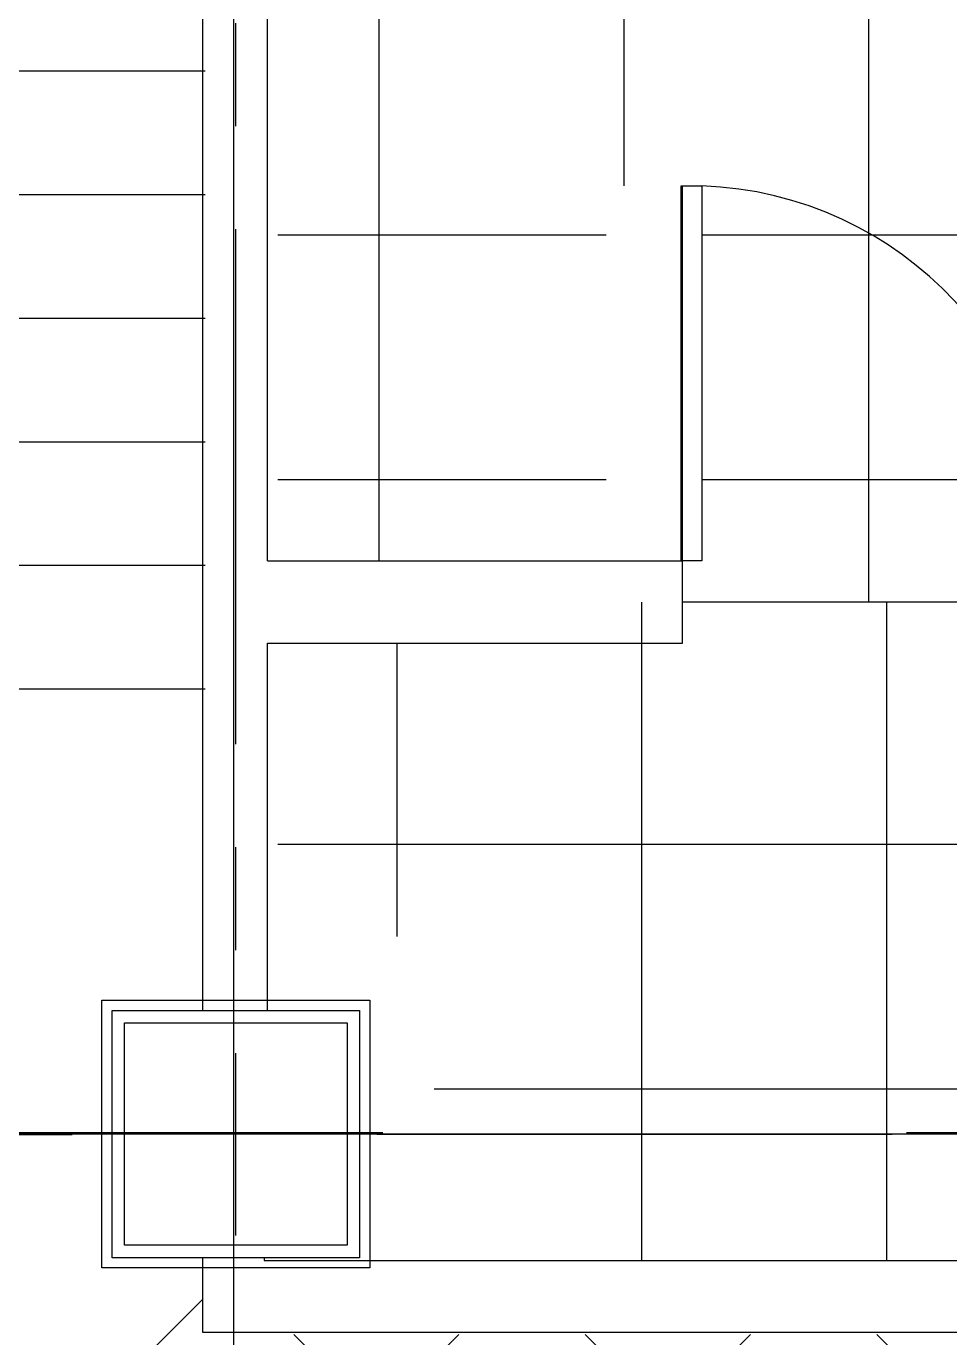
# Model space of a CAD drawing. Header units: millimetres. Extents: x 2148 to 2681, y 758 to 986.
# Drawn here: x 2409.047 to 2410.167, y 946.722 to 948.314 of the extents above; entities that cross this region are included whole.
import ezdxf

# ---------------------------------------------------------------- set-up
doc = ezdxf.new("R2010")
doc.units = ezdxf.units.MM
doc.linetypes.add('CENTER', pattern=[2, 1.25, -0.25, 0.25, -0.25])
doc.linetypes.add('CENTER2', pattern=[28.575, 19.05, -3.175, 3.175, -3.175])
for name, color, linetype in [('4', 4, 'Continuous'), ('COLUMN', 7, 'Continuous'), ('D', 1, 'Continuous'), ('DR', 7, 'Continuous'), ('ELAYOUT', 4, 'Continuous'), ('hacht', 8, 'Continuous'), ('HATCH', 8, 'Continuous'), ('S-COLS', 6, 'Continuous'), ('S_GRID LINES', 252, 'Continuous')]:
    doc.layers.add(name, color=color, linetype=linetype)
pattern_1 = [(135, (82133.1097, 3047.26358), (-0.1767766953, -0.1767766953), []), (225, (82133.1097, 3047.26358), (0.1767766953, -0.1767766953), [])]
pattern_2 = [(0, (82234.7097, 3047.26358), (0, 0.296875), []), (90, (82234.7097, 3047.26358), (-0.296875, 2e-17), [])]

msp = doc.modelspace()

# ---------------------------------------------------------------- hatches: boundary and pattern name
at = {"layer": 'D', "ltscale": 0.5}
h = msp.add_hatch(dxfattribs=at)
h.set_pattern_fill('NET', color=8, scale=2, angle=135, style=0)
h.set_pattern_definition(pattern_1)
h.paths.add_polyline_path([(2405.104493, 946.9688955), (2405.104493, 946.808821), (2404.7989709, 946.808821), (2404.7989709, 943.2060611), (2409.2989709, 943.2060611), (2409.2989709, 946.729311), (2409.2610615, 946.729311), (2409.2610615, 946.808821), (2408.998525, 946.808821), (2408.998525, 946.9688955)])
h.paths.add_polyline_path([(2407.8074366, 945.0870636), (2407.8074366, 944.6600317), (2406.9052778, 944.6600317), (2406.9052778, 945.0870636)], flags=16)
h.paths.add_polyline_path([(2406.9148672, 945.0368187), (2407.8122527, 945.0368187), (2407.8122527, 944.71376), (2406.9148672, 944.71376)], flags=24)
h = msp.add_hatch(dxfattribs=at)
h.set_pattern_fill('NET', color=8, scale=2, angle=135, style=0)
h.set_pattern_definition(pattern_1)
h.paths.add_polyline_path([(2410.6884575, 946.8169233), (2410.6883764, 946.8169233), (2410.6883764, 946.7264349), (2409.2989709, 946.7264349), (2409.2989709, 943.209311), (2409.538657, 943.209311), (2409.538657, 943.2060611), (2413.5429255, 943.2060611), (2413.5429255, 943.2076861), (2413.7989709, 943.2076861), (2413.7989709, 946.7276861), (2413.6506564, 946.7276861), (2413.6506564, 946.7264349), (2413.1212811, 946.7264349), (2413.1212811, 946.7258152), (2412.0439429, 946.7258152), (2412.0439429, 946.7703438), (2410.6884575, 946.7709634)])
at = {"layer": 'hacht', "ltscale": 0.05}
h = msp.add_hatch(dxfattribs=at)
h.set_pattern_fill('NET', color=256, scale=2.375, style=0)
h.set_pattern_definition(pattern_2)
h.paths.add_polyline_path([(2410.2764025, 949.608491), (2410.3014025, 949.608491), (2410.3014025, 949.633491), (2410.7014025, 949.633491, 0.378950784), (2410.3014025, 950.008491), (2410.2764025, 950.008491), (2410.2764025, 950.4326617), (2410.2466668, 950.4326617), (2409.8466668, 950.4326617), (2409.35239, 950.4326617), (2409.35239, 950.3415499), (2409.5875558, 950.3415499), (2409.5875558, 949.9338362), (2409.6009959, 949.9338362), (2409.6009959, 949.9213362), (2409.5875558, 949.9213362), (2409.5875558, 949.4300491), (2409.6009959, 949.4300491), (2409.6009959, 949.4175491), (2409.5875558, 949.4175491), (2409.5875558, 948.9361779), (2409.6009959, 948.9361779), (2409.6009959, 948.9236779), (2409.5875558, 948.9236779), (2409.5875558, 948.4361779), (2409.6009959, 948.4361779), (2409.6009959, 948.4236779), (2409.5875558, 948.4236779), (2409.5875558, 948.4014659), (2409.35239, 948.4014659), (2409.35239, 947.6650508), (2409.7507242, 947.6650508), (2409.7507242, 948.1200508), (2409.7757242, 948.1200508, -0.413747252), (2410.2007242, 947.6650508), (2410.8464025, 947.6650508), (2410.8464025, 948.5215723), (2410.4464025, 948.5215723), (2410.4464025, 948.5929748), (2410.4714025, 948.5929748), (2410.4714025, 948.6179748), (2410.7714025, 948.6179748, 0.426384341), (2410.4723685, 948.8930369, 0.000859573), (2410.4714025, 948.8929748), (2410.4464025, 948.8929748), (2410.4464025, 949.0932632), (2410.4714025, 949.0932632), (2410.4714025, 949.1182632), (2410.7714025, 949.1182632, 0.426384341), (2410.4723685, 949.3933253, 0.000859573), (2410.4714025, 949.3932632), (2410.4464025, 949.3932632), (2410.4464025, 949.5227688), (2410.2764025, 949.5227688)])
h.paths.add_polyline_path([(2410.7484928, 950.2499078, -0.00112156), (2410.7490007, 950.2504881, 0.003321444)], flags=17)
h.paths.add_polyline_path([(2410.8411482, 950.1145375, 0.104398042), (2410.9404538, 950.1159242), (2411.0122846, 950.1363326), (2411.059526, 950.1500047), (2411.070425, 950.1591366), (2411.070425, 950.234482), (2411.0939905, 950.234482, -0.414213562), (2411.1153958, 950.2130768, -0.390007038), (2411.0957725, 950.1917458), (2411.0957725, 950.1621719), (2411.0890816, 950.1621719), (2411.0890816, 950.1916715), (2411.070425, 950.1916715), (2411.070425, 950.1591366), (2411.059526, 950.1500047), (2411.0122846, 950.1363326), (2410.9404538, 950.1159242, -0.104398042)])
h.paths.add_polyline_path([(2410.7490007, 950.1689134, -0.193537628), (2410.7344223, 950.2097007, 0.193537624), (2410.7490007, 950.1689134, 0.159895904), (2410.8413632, 950.1144903, -0.159895903)], flags=16)
h.paths.add_polyline_path([(2410.1267884, 949.0335802), (2409.6943399, 949.0335802), (2409.6943399, 948.8444669), (2410.1267884, 948.8444669)], flags=24)
h = msp.add_hatch(dxfattribs=at)
h.set_pattern_fill('NET', color=256, scale=2.375, style=0)
h.set_pattern_definition(pattern_2)
h.paths.add_polyline_path([(2410.2915675, 947.6150508), (2410.2915675, 947.6650508, 0.413747252), (2409.8665675, 948.1200508), (2409.8665675, 947.6650508), (2409.8431924, 947.6650508), (2409.8431924, 947.6150508)])
h = msp.add_hatch(dxfattribs=at)
h.set_pattern_fill('NET', color=256, scale=2.375, style=0)
h.set_pattern_definition([(0, (42354.91878, 2063.27436), (0, 0.296875), []), (90, (42354.91878, 2063.27436), (-0.296875, 2e-17), [])])
h.paths.add_polyline_path([(2411.2244771, 947.6150508), (2411.2244771, 947.5650508), (2411.2214025, 947.5650508), (2410.2007242, 947.5650508), (2410.2007242, 947.6150508), (2409.7523491, 947.6150508), (2409.7523491, 947.5650508), (2409.35239, 947.5650508), (2409.35239, 947.209311), (2409.5420441, 947.209311), (2409.5420441, 946.8162076), (2410.6884575, 946.8162076), (2410.6884575, 946.7709634), (2412.044024, 946.7703437), (2412.044024, 946.8162076), (2413.5587381, 946.8162076), (2413.5587381, 947.209311), (2413.7485615, 947.209311), (2413.7485615, 947.5644311), (2412.852663, 947.5644311), (2412.852663, 947.6144311), (2412.402663, 947.6144311), (2412.402663, 947.5650508), (2411.5494771, 947.5650508), (2411.5494771, 947.3200508), (2411.5244771, 947.3200508, -0.406832012)])

# ---------------------------------------------------------------- linework, layer by layer
at = {"layer": '4', "color": 4, "linetype": 'ByBlock', "ltscale": 0.5}
for p, q in [((2409.33989, 947.6650508), (2409.33989, 950.4326617)), ((2409.2610615, 949.7108039), (2409.2610615, 947.1195247)), ((2409.33989, 947.1195247), (2409.33989, 947.5650508))]:
    msp.add_line(p, q, dxfattribs=at)
at = {"layer": 'COLUMN', "color": 4, "lineweight": -3, "ltscale": 0.05, "elevation": 0}
msp.add_lwpolyline([(2409.1391317, 947.1320247), (2409.4641317, 947.1320247), (2409.4641317, 946.8070247), (2409.1391317, 946.8070247)], close=True, dxfattribs=at)
at = {"layer": 'DR', "ltscale": 10}
for p, q in [((2409.2643462, 948.2592786, 0), (2407.6644537, 948.2592786, 0)), ((2409.8415675, 947.6650508, 0), (2409.8415675, 948.1200508, 0)), ((2409.8415675, 948.1200508, 0), (2409.8665675, 948.1200508, 0)), ((2409.8431924, 947.6650508, 0), (2409.8431924, 948.1200508, 0)), ((2409.8665675, 948.1200508, 0), (2409.8665675, 947.6650508, 0)), ((2409.2643462, 948.1092786, 0), (2407.6644537, 948.1092786, 0)), ((2409.2643462, 947.9592786, 0), (2407.6644537, 947.9592786, 0)), ((2409.2643462, 947.8092786, 0), (2407.6644537, 947.8092786, 0)), ((2409.2643462, 947.6592786, 0), (2407.6644537, 947.6592786, 0)), ((2409.8665675, 947.6650508, 0), (2409.8415675, 947.6650508, 0)), ((2410.2915675, 947.6150508, 0), (2409.8431924, 947.6150508, 0)), ((2409.2643462, 947.5092786, 0), (2407.6644537, 947.5092786, 0))]:
    msp.add_line(p, q, dxfattribs=at)
at = {"layer": 'ELAYOUT', "ltscale": 10}
for p, q in [((2409.33989, 947.6650508, 0), (2409.8431924, 947.6650508, 0)), ((2409.8431924, 947.5650508, 0), (2409.8431924, 947.6650508, 0)), ((2409.8431924, 947.5650508, 0), (2409.8431924, 947.6650508, 0)), ((2409.33989, 947.5650508, 0), (2409.8431924, 947.5650508, 0)), ((2409.3360615, 946.8162076), (2410.6884575, 946.8162076)), ((2409.3360615, 946.8162076), (2410.6884575, 946.8162076)), ((2409.2610615, 946.729311, 0), (2410.6884575, 946.729311))]:
    msp.add_line(p, q, dxfattribs=at)
at = {"layer": 'HATCH', "color": 8, "linetype": 'CENTER', "ltscale": 0.5}
for p, q in [((2409.3011005, 951.0675996), (2409.3011005, 946.846321, 0)), ((2409.4725904, 946.9693118), (2413.6296106, 946.9693118))]:
    msp.add_line(p, q, dxfattribs=at)
at = {"layer": 'HATCH', "linetype": 'ByBlock', "ltscale": 0.5}
msp.add_line((2410.2915675, 947.6150508, 0), (2409.8431924, 947.6150508, 0), dxfattribs=at)
at = {"layer": 'HATCH', "linetype": 'CENTER2', "ltscale": 0.5}
msp.add_line((2427.058657, 946.969311), (2392.5518229, 946.969311), dxfattribs=at)
at = {"layer": 'HATCH', "linetype": 'CENTER2', "ltscale": 0.01}
msp.add_line((2404.9883751, 946.9688955, 0), (2409.1453953, 946.9688955, 0), dxfattribs=at)
at = {"layer": 'HATCH', "color": 4, "linetype": 'ByBlock', "ltscale": 0.5}
for p, q in [((2409.2610615, 946.8195247, 0), (2409.2610615, 946.729311, 0)), ((2409.3360615, 946.8195247, 0), (2409.3360615, 946.8162076, 0))]:
    msp.add_line(p, q, dxfattribs=at)
at = {"layer": 'HATCH', "linetype": 'ByBlock', "ltscale": 0.5}
msp.add_arc((2409.851205, 947.6797122, 0), 0.4406065, 358.0931083, 88.0018737, dxfattribs=at)
at = {"layer": 'S-COLS', "ltscale": 0.5, "elevation": 0}
for points in [[(2409.1516317, 947.1195247), (2409.4516317, 947.1195247), (2409.4516317, 946.8195247), (2409.1516317, 946.8195247)], [(2409.1666317, 947.1045247), (2409.4366317, 947.1045247), (2409.4366317, 946.8345247), (2409.1666317, 946.8345247)]]:
    msp.add_lwpolyline(points, close=True, dxfattribs=at)
at = {"layer": 'S_GRID LINES', "linetype": 'CENTER2', "ltscale": 0.2}
for p, q in [((2409.2989709, 922.979302, 0), (2409.2989709, 960.9771162, 0)), ((2409.2989709, 922.9776771, 0), (2409.2989709, 960.9754912, 0)), ((2455.1998717, 946.9709359, 0), (2392.5518229, 946.9709359, 0))]:
    msp.add_line(p, q, dxfattribs=at)

doc.saveas('drawing.dxf')
